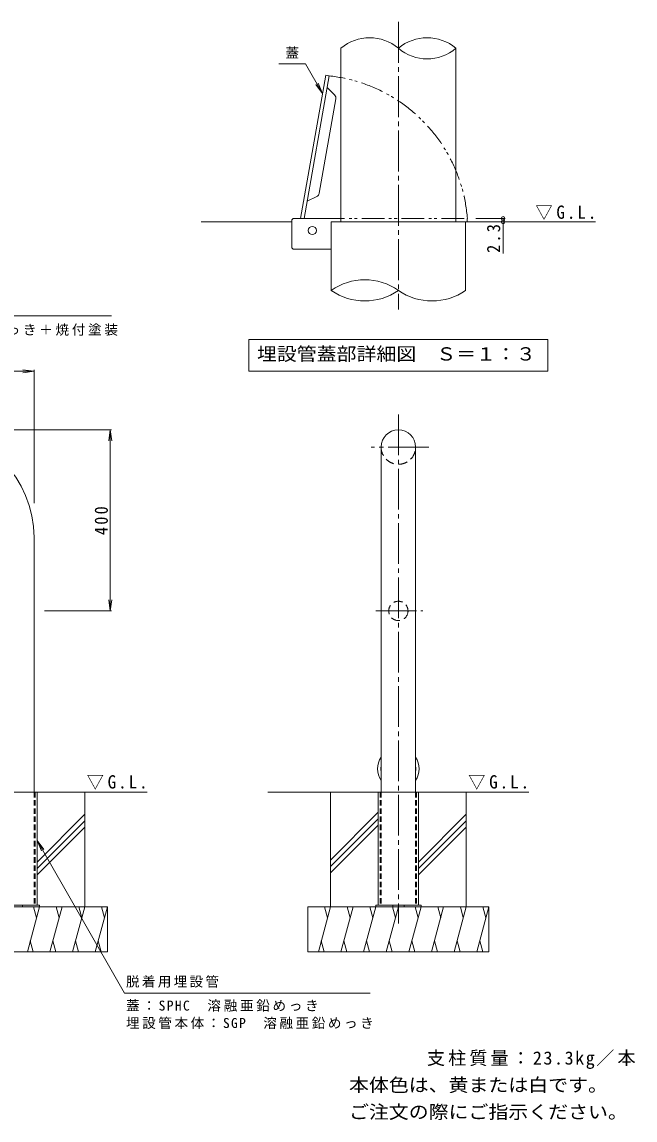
# Model space of a CAD drawing. Units: millimetres, scale not verified, with parts at other scales. Extents: x -1842 to 1825, y -1361 to 1313.
# Drawn here: x 470 to 1825, y -1112 to 1313 of the extents above; entities that cross this region are included whole.
import ezdxf
from ezdxf.enums import TextEntityAlignment as Align

# ---------------------------------------------------------------- set-up
doc = ezdxf.new("R2010")
doc.units = ezdxf.units.MM
doc.header["$LTSCALE"] = 10
doc.header["$PDMODE"] = 32
doc.header["$PDSIZE"] = 8
for name, pattern in [('CHAIN2', [12, 9, -1, 1, -1]), ('DASHED1', [1.8, 1.2, -0.6]), ('DASHED2', [3, 2, -1]), ('DOUBLE_CHAIN1', [8.8, 5, -1, 0.6, -0.6, 0.6, -1])]:
    doc.linetypes.add(name, pattern=pattern)
for name, color, linetype, lineweight in [('B-0_通り芯', 4, 'Continuous', 9), ('B-1_躯体', 3, 'Continuous', 9), ('B-2_仕上', 3, 'Continuous', 9), ('B-4_文字', 7, 'Continuous', 9), ('B-5_建具', 7, 'Continuous', 9), ('B-E_見え係り', 6, 'Continuous', 5), ('C-0_通り芯', 4, 'Continuous', 9), ('C-1_躯体', 7, 'Continuous', 9), ('C-2_仕上', 3, 'Continuous', 9), ('C-3_寸法', 3, 'DASHED1', 9), ('C-4_文字', 7, 'Continuous', 9), ('C-5_建具', 7, 'Continuous', 9), ('C-E_見え係り', 6, 'Continuous', 5)]:
    doc.layers.add(name, color=color, linetype=linetype, lineweight=lineweight)
doc.layers.add('F-5_F-5ﾚｲﾔ', color=2, linetype='Continuous')
doc.styles.add('ＭＳ ゴシック', font='')
doc.styles.get('ＭＳ ゴシック').set_extended_font_data('MS Gothic')

msp = doc.modelspace()

# ---------------------------------------------------------------- linework, layer by layer
at = {"layer": 'B-0_通り芯', "color": 7, "linetype": 'CHAIN2'}
msp.add_line((1301.75, 1313.1), (1301.75, 677.78), dxfattribs=at)
at = {"layer": 'B-0_通り芯'}
for p, q in [((1141.47, 1195.32), (1085.75, 879.34)), ((1149.02, 1193.99), (1093.54, 879.34)), ((1160.96, 1151.91), (1144.5, 1168.37)), ((1163.74, 1143.1), (1127, 934.76)), ((1121.38, 927.43), (1100.28, 917.59)), ((1450.25, 871.67), (1153.25, 871.67)), ((1153.25, 720.35), (1153.25, 871.67)), ((1157.44, 871.67), (1432.97, 871.67)), ((1450.25, 871.67), (1450.25, 720.35))]:
    msp.add_line(p, q, dxfattribs=at)
at = {"layer": 'B-0_通り芯', "linetype": 'DOUBLE_CHAIN1'}
for p, q in [((1132.76, 879.42), (1453.61, 879.42)), ((1453.61, 879.42), (1453.61, 871.75)), ((1452.74, 871.67), (1215.04, 871.67))]:
    msp.add_line(p, q, dxfattribs=at)
at = {"layer": 'B-0_通り芯'}
msp.add_lwpolyline([(1149.02, 1193.99), (1147.71, 1194.22), (1141.47, 1195.32)], dxfattribs=at)
msp.add_circle((1111.75, 852.68), 9, dxfattribs=at)
at = {"layer": 'B-0_通り芯', "linetype": 'DOUBLE_CHAIN1'}
msp.add_arc((1111.75, 852.68), 343.43, 4.46613, 83.76899, dxfattribs=at)
at = {"layer": 'B-0_通り芯'}
for centre, radius, start, end in [((1153.89, 1144.84), 10, 350, 45), ((1117.15, 936.49), 10, 295, 350), ((1227.5, 614.3), 129.46, 55.00314, 124.99686), ((1227.5, 826.4), 129.46, 235.00314, 304.99686), ((1376, 826.4), 129.46, 235.00314, 304.99686)]:
    msp.add_arc(centre, radius, start, end, dxfattribs=at)
at = {"layer": 'B-1_躯体'}
for p, q in [((1066.25, 816.01), (1066.25, 874.34)), ((1071.25, 879.34), (1174.58, 879.34)), ((1071.25, 811.01), (1153.25, 811.01))]:
    msp.add_line(p, q, dxfattribs=at)
for centre, start, end in [((1071.25, 874.34), 90, 180), ((1071.25, 816.01), 180, 270)]:
    msp.add_arc(centre, 5, start, end, dxfattribs=at)
at = {"layer": 'B-2_仕上'}
for p, q in [((1174.58, 1254.99), (1174.58, 871.67)), ((1428.92, 1254.99), (1428.92, 871.67))]:
    msp.add_line(p, q, dxfattribs=at)
for centre, start, end in [((1238.17, 1180.02), 49.69653, 130.30347), ((1365.33, 1180.02), 49.69653, 130.30347), ((1365.33, 1329.95), 229.69653, 310.30347)]:
    msp.add_arc(centre, 98.3, start, end, dxfattribs=at)
at = {"layer": 'B-4_文字'}
for p, q in [((1536.03, 879.34), (1473.08, 879.34)), ((1533.03, 879.34), (1533.03, 801.54)), ((1536.03, 871.67), (1473.08, 871.67))]:
    msp.add_line(p, q, dxfattribs=at)
for p in [(1533.03, 879.34), (1533.03, 871.67)]:
    msp.add_point(p, dxfattribs=at)
at = {"layer": 'B-5_建具'}
for p, q in [((1096.53, 1220.52), (1037.72, 1220.52)), ((1096.53, 1220.52), (1134.36, 1155)), ((1119.14, 1174.83), (1134.36, 1155)), ((1124.79, 1178.09), (1134.36, 1155)), ((971.25, 611.62), (1632.25, 611.62)), ((971.25, 611.62), (971.25, 541.62)), ((1632.25, 611.62), (1632.25, 541.62)), ((971.25, 541.62), (1632.25, 541.62))]:
    msp.add_line(p, q, dxfattribs=at)
at = {"layer": 'B-E_見え係り'}
for p, q in [((866.25, 871.67), (1066.25, 871.67)), ((1428.92, 871.67), (1737.25, 871.67))]:
    msp.add_line(p, q, dxfattribs=at)
at = {"layer": 'C-0_通り芯', "color": 7, "linetype": 'CHAIN2'}
for p, q in [((1301.75, 446.27), (1301.75, -678.09)), ((1369.09, 374.4), (1241.57, 374.4)), ((1251.65, 12.55), (1355.74, 12.55))]:
    msp.add_line(p, q, dxfattribs=at)
at = {"layer": 'C-0_通り芯'}
for p, q in [((503.4, -387.45), (414.3, -387.45)), ((503.4, -637.45), (503.4, -387.45)), ((1346.3, -387.45), (1257.2, -387.45)), ((1257.2, -637.45), (1257.2, -387.45)), ((1346.3, -637.45), (1346.3, -387.45))]:
    msp.add_line(p, q, dxfattribs=at)
at = {"layer": 'C-0_通り芯', "linetype": 'DASHED1'}
for p, q in [((499.2, -387.45), (499.2, -637.45)), ((1261.4, -387.45), (1261.4, -637.45)), ((1342.1, -387.45), (1342.1, -637.45))]:
    msp.add_line(p, q, dxfattribs=at)
at = {"layer": 'C-0_通り芯'}
for radius, start, end in [(46, 146.03153, 213.85669), (46, 326.03219, 33.96781), (38.6, 171.24327, 188.75673), (38.6, 351.24617, 8.75383)]:
    msp.add_arc((1301.75, -336.06), radius, start, end, dxfattribs=at)
at = {"layer": 'C-1_躯体'}
for p, q in [((508.85, -637.45), (408.85, -637.45)), ((471.35, -637.45), (471.35, -640.65)), ((508.85, -637.45), (508.85, -640.65)), ((1351.75, -637.45), (1251.75, -637.45)), ((1251.75, -637.45), (1251.75, -640.65)), ((1289.25, -637.45), (1289.25, -640.65)), ((1314.25, -637.45), (1314.25, -640.65)), ((1351.75, -637.45), (1351.75, -640.65))]:
    msp.add_line(p, q, dxfattribs=at)
at = {"layer": 'C-2_仕上'}
for p, q in [((1263.6, 374.4), (1263.6, -387.45)), ((1339.9, 374.4), (1339.9, -387.45)), ((497, 174.4), (497, -387.45))]:
    msp.add_line(p, q, dxfattribs=at)
at = {"layer": 'C-2_仕上', "linetype": 'DASHED2'}
msp.add_circle((1301.75, 12.55), 21.35, dxfattribs=at)
at = {"layer": 'C-2_仕上'}
for centre, radius, end in [((258.85, 174.4), 238.15, 90), ((1301.75, 374.4), 38.15, 180)]:
    msp.add_arc(centre, radius, 0, end, dxfattribs=at)
at = {"layer": 'C-2_仕上', "linetype": 'DASHED2'}
msp.add_arc((1301.75, 374.4), 38.15, 180.14683, 0, dxfattribs=at)
at = {"layer": 'C-3_寸法'}
for p, q in [((497, -387.45), (497, -637.45)), ((1263.6, -387.45), (1263.6, -637.45)), ((1339.9, -387.45), (1339.9, -637.45))]:
    msp.add_line(p, q, dxfattribs=at)
at = {"layer": 'C-4_文字'}
for p, q in [((-1503, 541.62), (497, 541.62)), ((497, 541.62), (472.21, 544.88)), ((497, 541.62), (472.21, 538.36)), ((497, 544.62), (497, 250.61)), ((668.26, 412.55), (325.15, 412.55)), ((665.26, 412.55), (661.99, 387.76)), ((665.26, 12.55), (665.26, 412.55)), ((665.26, 412.55), (668.52, 387.76)), ((665.26, 12.55), (661.99, 37.33)), ((665.26, 12.55), (668.52, 37.33)), ((668.26, 12.55), (519.79, 12.55))]:
    msp.add_line(p, q, dxfattribs=at)
at = {"layer": 'C-5_建具'}
for p, q in [((104.29, 664.46), (667.66, 664.47)), ((503.4, -494.55), (696.47, -831.35)), ((503.4, -494.55), (512.97, -517.64)), ((503.4, -494.55), (518.62, -514.38)), ((1239.21, -831.35), (696.47, -831.35))]:
    msp.add_line(p, q, dxfattribs=at)
at = {"layer": 'C-E_見え係り'}
for p, q in [((497, -387.45), (747, -387.45)), ((608.85, -640.65), (608.85, -387.45)), ((1013.6, -387.45), (1263.6, -387.45)), ((1151.75, -640.65), (1151.75, -387.45)), ((1339.9, -387.45), (1589.9, -387.45)), ((1451.75, -640.65), (1451.75, -387.45)), ((1257.2, -432.19), (1151.75, -537.64)), ((608.85, -436.53), (503.4, -541.98)), ((608.85, -450.67), (503.4, -556.12)), ((1257.2, -446.34), (1151.75, -551.79)), ((1257.2, -460.48), (1151.75, -565.93)), ((1451.75, -436.53), (1346.3, -541.98)), ((1451.75, -450.67), (1346.3, -556.12)), ((608.85, -464.81), (503.4, -570.26)), ((1451.75, -464.81), (1346.3, -570.26)), ((258.85, -640.65), (658.85, -640.65)), ((508.85, -640.65), (482.05, -740.65)), ((495.8, -640.65), (502.32, -665)), ((558.85, -640.65), (532.05, -740.65)), ((545.8, -640.65), (552.32, -665)), ((608.85, -640.65), (582.05, -740.65)), ((595.8, -640.65), (602.32, -665)), ((658.85, -640.65), (632.05, -740.65)), ((645.8, -640.65), (652.32, -665)), ((658.85, -740.65), (658.85, -640.65)), ((1101.75, -640.65), (1501.75, -640.65)), ((1101.75, -740.65), (1101.75, -640.65)), ((1151.75, -640.65), (1124.96, -740.65)), ((1138.7, -640.65), (1145.23, -665)), ((1201.75, -640.65), (1174.96, -740.65)), ((1188.7, -640.65), (1195.23, -665)), ((1251.75, -640.65), (1224.96, -740.65)), ((1238.7, -640.65), (1245.23, -665)), ((1301.75, -640.65), (1274.96, -740.65)), ((1288.7, -640.65), (1295.23, -665)), ((1351.75, -640.65), (1324.96, -740.65)), ((1338.7, -640.65), (1345.23, -665)), ((1401.75, -640.65), (1374.96, -740.65)), ((1388.7, -640.65), (1395.23, -665)), ((1451.75, -640.65), (1424.96, -740.65)), ((1438.7, -640.65), (1445.23, -665)), ((1501.75, -640.65), (1474.96, -740.65)), ((1488.7, -640.65), (1495.23, -665)), ((1501.75, -740.65), (1501.75, -640.65)), ((495.1, -740.65), (488.58, -716.3)), ((545.1, -740.65), (538.58, -716.3)), ((595.1, -740.65), (588.58, -716.3)), ((645.1, -740.65), (638.58, -716.3)), ((1138, -740.65), (1131.48, -716.3)), ((1188, -740.65), (1181.48, -716.3)), ((1238, -740.65), (1231.48, -716.3)), ((1288, -740.65), (1281.48, -716.3)), ((1338, -740.65), (1331.48, -716.3)), ((1388, -740.65), (1381.48, -716.3)), ((1438, -740.65), (1431.48, -716.3)), ((1488, -740.65), (1481.48, -716.3)), ((258.85, -740.65), (658.85, -740.65)), ((1101.75, -740.65), (1501.75, -740.65))]:
    msp.add_line(p, q, dxfattribs=at)

# ---------------------------------------------------------------- texts
at = {"layer": 'B-4_文字', "color": 2, "insert": (1604.5, 875.8), "char_height": 29.33, "attachment_point": 7, "style": 'ＭＳ ゴシック'}
msp.add_mtext('\\T1.22;\\W0.95;▽G.L.', dxfattribs=at)
at = {"layer": 'B-4_文字', "color": 2, "insert": (1527.03, 803.16), "char_height": 29.33, "attachment_point": 7, "rotation": 90, "style": 'ＭＳ ゴシック'}
msp.add_mtext('\\T1.27;\\W0.9;2.3', dxfattribs=at)
at = {"layer": 'B-5_建具', "style": 'ＭＳ ゴシック'}
msp.add_text('蓋', height=21.99, dxfattribs=at).set_placement((1052.12, 1227.19), align=Align.BOTTOM_LEFT)
at = {"layer": 'B-5_建具', "color": 2, "style": 'ＭＳ ゴシック', "width": 1.1}
msp.add_text('埋設管蓋部詳細図\u3000Ｓ＝１：３', height=29.33, dxfattribs=at).set_placement((989.25, 556.62), align=Align.BOTTOM_LEFT)
at = {"layer": 'C-4_文字', "color": 2, "insert": (660.26, 180.05), "char_height": 29.33, "attachment_point": 7, "rotation": 90, "style": 'ＭＳ ゴシック'}
msp.add_mtext('\\T1.27;\\W0.9;400', dxfattribs=at)
at = {"layer": 'C-5_建具', "char_height": 21.99, "attachment_point": 7, "style": 'ＭＳ ゴシック'}
for s, insert in [('\\T1.2;STK400\u3000溶融亜鉛めっき＋焼付塗装', (112.66, 620.13)), ('\\T1.17;脱着用埋設管', (700.03, -819.49)), ('\\T1.2;蓋：SPHC\u3000溶融亜鉛めっき', (700.03, -872.44)), ('\\T1.19;埋設管本体：SGP\u3000溶融亜鉛めっき', (700.03, -910.91))]:
    msp.add_mtext(s, dxfattribs=dict(at, insert=insert))
at = {"layer": 'C-5_建具', "color": 2, "char_height": 29.33, "attachment_point": 7, "style": 'ＭＳ ゴシック'}
for insert in [(613.05, -382.23), (1455.95, -382.23)]:
    msp.add_mtext('\\T1.22;\\W0.95;▽G.L.', dxfattribs=dict(at, insert=insert))
at = {"layer": 'F-5_F-5ﾚｲﾔ', "style": 'ＭＳ ゴシック', "width": 1.1}
for s, p in [('本体色は、黄または白です。', (1192.64, -1057.84)), ('ご注文の際にご指示ください。', (1192.64, -1117.31))]:
    msp.add_text(s, height=29.33, dxfattribs=at).set_placement(p, align=Align.BOTTOM_LEFT)
at = {"layer": 'F-5_F-5ﾚｲﾔ', "insert": (1364.84, -999.01), "char_height": 29.33, "attachment_point": 7, "style": 'ＭＳ ゴシック'}
msp.add_mtext('\\T1.17;支柱質量：23.3kg／本', dxfattribs=at)

doc.saveas('drawing.dxf')
